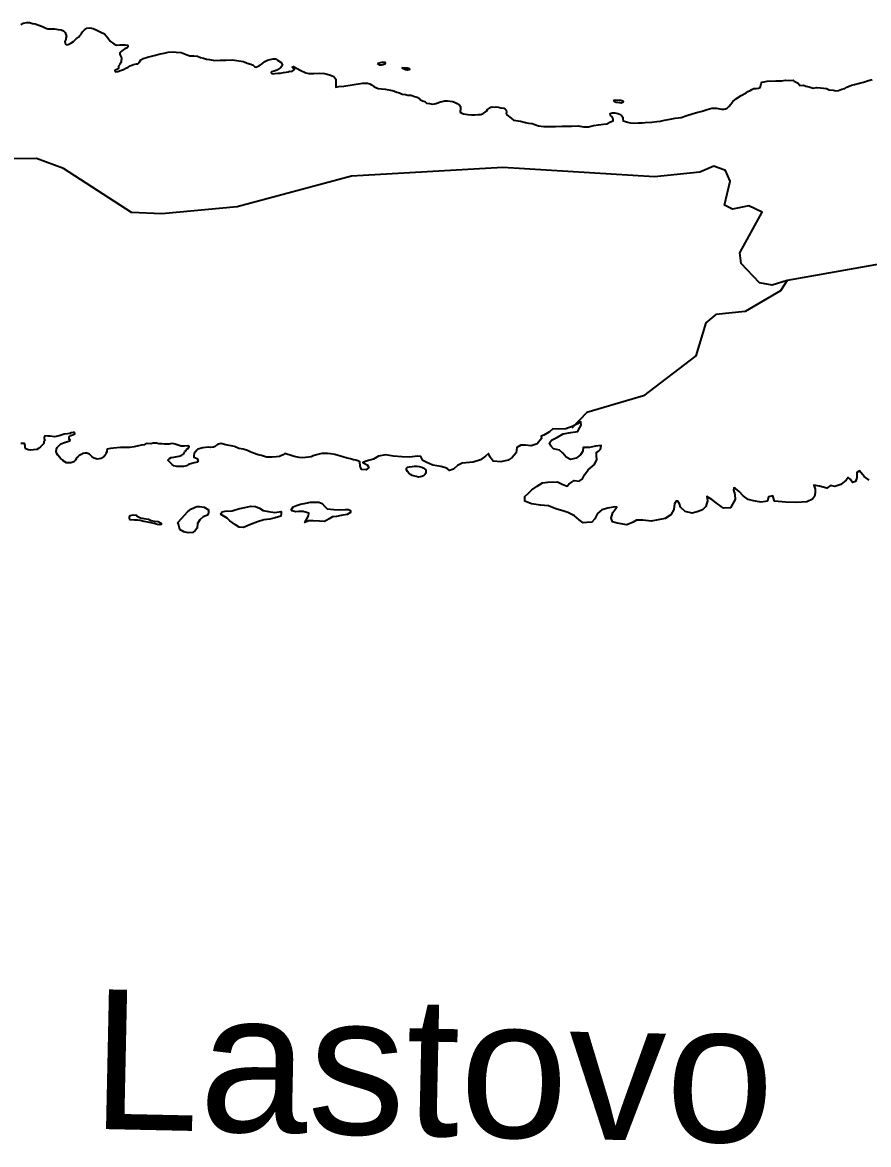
# Model space of a CAD drawing. Header units: metres. Extents: x 13.21 to 19.52, y 42.14 to 46.62.
# Drawn here: x 16.7672 to 16.9033, y 42.7942 to 42.9746 of the extents above; entities that cross this region are included whole.
import ezdxf

# ---------------------------------------------------------------- set-up
doc = ezdxf.new("R2010")
doc.units = ezdxf.units.M
doc.header["$MEASUREMENT"] = 0
for name, color, linetype in [('CESTE', 5, 'Continuous'), ('hr', 9, 'Continuous'), ('naziv_manji', 1, 'Continuous')]:
    doc.layers.add(name, color=color, linetype=linetype)
doc.styles.get("Standard").update_dxf_attribs({"font": 'arial.ttf'})

msp = doc.modelspace()

# ---------------------------------------------------------------- linework, layer by layer
at = {"layer": 'CESTE'}
for points in [[(16.89017, 42.93307), (16.88777, 42.93231), (16.88574, 42.93272), (16.88277, 42.93578), (16.88257, 42.93751), (16.88618, 42.94404), (16.88405, 42.94506), (16.8814, 42.94455), (16.88011, 42.9452), (16.88101, 42.94902), (16.88029, 42.95076), (16.87842, 42.95144), (16.87614, 42.95047), (16.86885, 42.94973), (16.84448, 42.95124), (16.82014, 42.94986), (16.80175, 42.94491), (16.7896, 42.9438), (16.78473, 42.944), (16.77381, 42.95108), (16.76945, 42.9527), (16.76458, 42.95264)], [(16.90529, 42.93573), (16.89017, 42.93307)], [(16.89017, 42.93307), (16.88914, 42.9314), (16.88342, 42.92808), (16.87872, 42.92761), (16.87712, 42.92626), (16.8755, 42.92096), (16.86711, 42.91453), (16.85799, 42.91185), (16.85555, 42.90932)]]:
    msp.add_lwpolyline(points, dxfattribs=at)
at = {"layer": 'hr'}
for points in [[(16.76694, 42.97422), (16.76733, 42.97444), (16.7679, 42.97455), (16.76832, 42.97452), (16.76881, 42.9744), (16.76925, 42.97431), (16.76967, 42.97417), (16.77044, 42.97389), (16.77093, 42.97365), (16.77125, 42.97352), (16.77174, 42.97352), (16.77236, 42.9735), (16.77295, 42.97342), (16.77342, 42.97334), (16.77378, 42.9732), (16.77407, 42.97294), (16.77428, 42.97232), (16.77415, 42.97203), (16.77416, 42.9718), (16.77408, 42.97162), (16.77403, 42.9715), (16.77406, 42.97127), (16.77409, 42.97108), (16.77425, 42.97093), (16.77453, 42.97102), (16.77496, 42.97122), (16.77539, 42.97151), (16.77589, 42.97197), (16.77621, 42.97219), (16.77643, 42.97244), (16.77662, 42.97266), (16.77687, 42.97306), (16.77718, 42.97336), (16.77755, 42.97362), (16.77803, 42.97367), (16.77859, 42.97358), (16.77914, 42.97333), (16.77981, 42.97298), (16.78037, 42.9727), (16.78091, 42.97206), (16.7813, 42.97153), (16.78191, 42.97111), (16.78233, 42.97091), (16.78283, 42.97096), (16.78335, 42.97096), (16.78371, 42.97098), (16.78411, 42.97092), (16.78422, 42.9707), (16.78404, 42.97048), (16.78366, 42.97029), (16.78334, 42.9701), (16.78306, 42.96987), (16.78286, 42.96967), (16.78285, 42.96943), (16.78298, 42.96917), (16.7831, 42.96888), (16.78305, 42.96825), (16.78295, 42.96802), (16.78283, 42.96788), (16.78282, 42.96771), (16.78265, 42.96755), (16.78264, 42.96726), (16.78257, 42.96708), (16.78226, 42.96695), (16.78206, 42.96682), (16.78223, 42.96664), (16.78252, 42.96669), (16.78294, 42.96681), (16.78343, 42.96701), (16.78381, 42.96719), (16.78418, 42.96739), (16.78453, 42.96756), (16.78504, 42.96778), (16.78551, 42.96789), (16.78576, 42.96791), (16.78597, 42.96811), (16.78623, 42.96852), (16.78662, 42.96878), (16.78729, 42.96899), (16.78861, 42.96929), (16.78933, 42.96949), (16.78999, 42.96964), (16.79061, 42.96978), (16.79143, 42.96981), (16.79194, 42.9698), (16.79274, 42.96971), (16.79354, 42.96942), (16.79409, 42.9692), (16.79474, 42.9692), (16.79533, 42.96912), (16.79582, 42.96894), (16.79633, 42.9688), (16.79682, 42.96865), (16.79729, 42.96859), (16.79815, 42.96845), (16.799, 42.9685), (16.79989, 42.9685), (16.80098, 42.96856), (16.80197, 42.96839), (16.80276, 42.96828), (16.80335, 42.96801), (16.8039, 42.96782), (16.80431, 42.96766), (16.80449, 42.96749), (16.80473, 42.96738), (16.80524, 42.96757), (16.80581, 42.96798), (16.80616, 42.96825), (16.80659, 42.96847), (16.80706, 42.96862), (16.80753, 42.96869), (16.80789, 42.9687), (16.8082, 42.96851), (16.80879, 42.96814), (16.80901, 42.9677), (16.80877, 42.96729), (16.80842, 42.96707), (16.80809, 42.96687), (16.8077, 42.96674), (16.80732, 42.96663), (16.80722, 42.96644), (16.80738, 42.9663), (16.80781, 42.96635), (16.80828, 42.96638), (16.80871, 42.96642), (16.80916, 42.96652), (16.80963, 42.96655), (16.80994, 42.96661), (16.81016, 42.9667), (16.8105, 42.96668), (16.81096, 42.967), (16.81058, 42.96735), (16.81079, 42.96747), (16.81186, 42.96688), (16.81276, 42.96644), (16.81327, 42.96635), (16.81405, 42.96634), (16.81505, 42.96638), (16.81579, 42.96634), (16.81623, 42.96624), (16.81676, 42.96609), (16.81725, 42.96588), (16.81758, 42.96544), (16.81759, 42.96417), (16.81806, 42.96423), (16.81889, 42.9643), (16.82187, 42.96477), (16.82267, 42.96479), (16.82305, 42.96471), (16.82332, 42.96452), (16.82372, 42.96427), (16.82401, 42.96408), (16.8244, 42.96392), (16.82493, 42.96388), (16.82551, 42.96385), (16.82613, 42.9637), (16.82666, 42.9636), (16.82706, 42.9635), (16.82742, 42.96335), (16.82784, 42.96322), (16.82826, 42.96305), (16.82878, 42.96296), (16.82917, 42.96286), (16.82971, 42.96284), (16.83024, 42.96265), (16.83068, 42.96254), (16.83103, 42.96231), (16.83122, 42.96213), (16.83156, 42.96194), (16.83191, 42.96182), (16.83218, 42.96158), (16.83265, 42.96152), (16.83318, 42.9614), (16.83375, 42.96152), (16.83412, 42.96167), (16.83444, 42.96177), (16.83469, 42.96186), (16.83508, 42.96194), (16.83554, 42.96195), (16.83599, 42.96192), (16.8364, 42.96185), (16.83681, 42.96171), (16.83709, 42.96154), (16.83733, 42.96135), (16.83752, 42.96119), (16.83765, 42.96102), (16.83765, 42.96077), (16.83765, 42.96054), (16.8376, 42.96031), (16.83762, 42.96011), (16.83787, 42.95996), (16.83812, 42.95988), (16.83884, 42.95976), (16.83944, 42.95971), (16.83993, 42.9597), (16.84047, 42.95973), (16.84091, 42.95978), (16.84127, 42.95991), (16.84164, 42.96013), (16.84182, 42.9603), (16.84202, 42.96055), (16.84217, 42.96069), (16.84234, 42.96085), (16.84254, 42.96095), (16.84275, 42.961), (16.84306, 42.96096), (16.84338, 42.961), (16.84378, 42.96092), (16.84415, 42.96084), (16.84464, 42.96075), (16.84484, 42.96063), (16.84502, 42.96044), (16.84507, 42.96014), (16.84499, 42.95991), (16.84512, 42.95972), (16.84531, 42.95953), (16.84556, 42.95933), (16.84581, 42.95916), (16.84616, 42.95883), (16.84729, 42.95869), (16.84809, 42.95849), (16.84858, 42.95837), (16.84919, 42.95829), (16.84963, 42.95816), (16.8502, 42.95791), (16.85103, 42.95781), (16.85291, 42.95783), (16.85396, 42.95786), (16.8547, 42.95789), (16.85549, 42.9579), (16.85656, 42.95791), (16.85745, 42.95778), (16.85822, 42.95776), (16.85902, 42.95797), (16.85983, 42.95809), (16.86064, 42.95818), (16.8612, 42.95826), (16.8618, 42.95856), (16.86222, 42.95875), (16.86222, 42.95907), (16.86205, 42.95936), (16.86178, 42.95962), (16.8617, 42.9599), (16.86206, 42.96004), (16.86249, 42.96003), (16.86294, 42.95992), (16.86324, 42.95983), (16.86354, 42.9596), (16.86375, 42.95934), (16.86377, 42.95908), (16.86383, 42.95876), (16.86421, 42.95861), (16.86452, 42.95852), (16.865, 42.95843), (16.86568, 42.95834), (16.86625, 42.95839), (16.86686, 42.95844), (16.86737, 42.95847), (16.86843, 42.95855), (16.86922, 42.95862), (16.8698, 42.95871), (16.87044, 42.95887), (16.87135, 42.95901), (16.87217, 42.95915), (16.87313, 42.9593), (16.87406, 42.95959), (16.87492, 42.95988), (16.87581, 42.96015), (16.87633, 42.96023), (16.87669, 42.96032), (16.87732, 42.96058), (16.87809, 42.96078), (16.87882, 42.96078), (16.87964, 42.96063), (16.88005, 42.96059), (16.8803, 42.96065), (16.88057, 42.96078), (16.88083, 42.96103), (16.88113, 42.96143), (16.88146, 42.96187), (16.88204, 42.96232), (16.88278, 42.96282), (16.8836, 42.96326), (16.88388, 42.96344), (16.88422, 42.96363), (16.88452, 42.96378), (16.88484, 42.96391), (16.88522, 42.96396), (16.88556, 42.96401), (16.88583, 42.96408), (16.88593, 42.96427), (16.88596, 42.96449), (16.886, 42.96476), (16.8861, 42.96493), (16.88648, 42.96503), (16.88698, 42.96509), (16.88836, 42.96517), (16.88936, 42.96517), (16.88991, 42.96529), (16.89064, 42.96523), (16.89116, 42.96526), (16.8913, 42.96512), (16.89153, 42.965), (16.89194, 42.96478), (16.89223, 42.96444), (16.8928, 42.96445), (16.89321, 42.96432), (16.89376, 42.96421), (16.89436, 42.96399), (16.89497, 42.96407), (16.89555, 42.96403), (16.89653, 42.96392), (16.89695, 42.96373), (16.89757, 42.96368), (16.898, 42.96358), (16.89846, 42.96359), (16.899, 42.96381), (16.89946, 42.96396), (16.89979, 42.96414), (16.90015, 42.9643), (16.90057, 42.96446), (16.90105, 42.9646), (16.90183, 42.96477), (16.90246, 42.96494), (16.90328, 42.96521), (16.90386, 42.9654)], [(16.90341, 42.90099), (16.90257, 42.90159), (16.90185, 42.90246), (16.90138, 42.90219), (16.90139, 42.90137), (16.90117, 42.90075), (16.9007, 42.90062), (16.90039, 42.9011), (16.90003, 42.9014), (16.89968, 42.90096), (16.89881, 42.9003), (16.89787, 42.89998), (16.89715, 42.90011), (16.89657, 42.89971), (16.89538, 42.9), (16.89449, 42.90017), (16.89468, 42.89956), (16.89469, 42.89895), (16.89458, 42.89834), (16.89429, 42.89791), (16.89336, 42.8975), (16.8917, 42.8974), (16.88998, 42.89743), (16.88815, 42.89763), (16.8879, 42.89845), (16.88719, 42.89832), (16.88702, 42.89762), (16.88602, 42.89746), (16.88477, 42.89766), (16.88394, 42.89787), (16.8831, 42.89847), (16.8825, 42.89916), (16.8819, 42.89963), (16.8816, 42.89976), (16.88155, 42.89941), (16.8818, 42.89868), (16.88181, 42.89789), (16.88141, 42.89711), (16.88107, 42.89654), (16.87994, 42.89648), (16.87899, 42.89717), (16.87809, 42.89786), (16.87725, 42.89833), (16.87738, 42.89768), (16.8771, 42.89676), (16.87658, 42.89623), (16.8757, 42.89588), (16.87493, 42.89569), (16.8738, 42.89594), (16.87302, 42.89663), (16.87289, 42.89715), (16.87259, 42.89763), (16.87235, 42.89763), (16.87206, 42.89715), (16.87196, 42.89627), (16.8715, 42.8954), (16.87057, 42.89483), (16.86833, 42.89437), (16.86696, 42.89453), (16.86596, 42.89456), (16.86543, 42.89425), (16.86443, 42.89381), (16.86283, 42.89405), (16.86212, 42.89426), (16.86187, 42.89487), (16.86215, 42.89579), (16.86279, 42.89662), (16.86249, 42.8967), (16.86137, 42.89647), (16.86037, 42.8962), (16.85967, 42.89563), (16.85927, 42.89476), (16.85875, 42.89423), (16.85798, 42.89418), (16.85739, 42.89411), (16.85673, 42.89462), (16.85601, 42.89527), (16.85493, 42.89578), (16.85428, 42.89601), (16.85297, 42.89639), (16.85178, 42.89686), (16.85053, 42.89698), (16.84905, 42.89718), (16.84798, 42.8976), (16.84802, 42.89834), (16.8486, 42.89887), (16.84913, 42.89944), (16.85, 42.90001), (16.85082, 42.90055), (16.85171, 42.90068), (16.85324, 42.9007), (16.85402, 42.90032), (16.8548, 42.90002), (16.85509, 42.90033), (16.85543, 42.90063), (16.85596, 42.9009), (16.85673, 42.90082), (16.85726, 42.90122), (16.8576, 42.90183), (16.85818, 42.90262), (16.85923, 42.9035), (16.85957, 42.90429), (16.8595, 42.90489), (16.85955, 42.9055), (16.8599, 42.90572), (16.86019, 42.90594), (16.8603, 42.90655), (16.85935, 42.90642), (16.85841, 42.90623), (16.8574, 42.90622), (16.85735, 42.90566), (16.85695, 42.90504), (16.85625, 42.90451), (16.85537, 42.90429), (16.85465, 42.90467), (16.85411, 42.90532), (16.85356, 42.90579), (16.85261, 42.90604), (16.85219, 42.90652), (16.85195, 42.90699), (16.85229, 42.90743), (16.85323, 42.90788), (16.85417, 42.90841), (16.85541, 42.90864), (16.85653, 42.90878), (16.85664, 42.90908), (16.85704, 42.90983), (16.85703, 42.91035), (16.85645, 42.91004), (16.85562, 42.9096), (16.85457, 42.90922), (16.85338, 42.9092), (16.8525, 42.90924), (16.85197, 42.90876), (16.85103, 42.90822), (16.85062, 42.90805), (16.85069, 42.90766), (16.85, 42.90682), (16.849, 42.90651), (16.84811, 42.90663), (16.84734, 42.90662), (16.84669, 42.90622), (16.84659, 42.9054), (16.84595, 42.90465), (16.84531, 42.90417), (16.84413, 42.90394), (16.84289, 42.90401), (16.8424, 42.90466), (16.84216, 42.90526), (16.84169, 42.90482), (16.84087, 42.90425), (16.8397, 42.90389), (16.83792, 42.9037), (16.83716, 42.90334), (16.83652, 42.90273), (16.83588, 42.90255), (16.83545, 42.90293), (16.8345, 42.90319), (16.8332, 42.90339), (16.83224, 42.90382), (16.83159, 42.90416), (16.83128, 42.90476), (16.83074, 42.90484), (16.82945, 42.90466), (16.8282, 42.90473), (16.8269, 42.90485), (16.82559, 42.90505), (16.82447, 42.90482), (16.82365, 42.90438), (16.82248, 42.90402), (16.82195, 42.9038), (16.82266, 42.90346), (16.82291, 42.90302), (16.8225, 42.90263), (16.82173, 42.90271), (16.82149, 42.90323), (16.82144, 42.90392), (16.82114, 42.90407), (16.82082, 42.90418), (16.82042, 42.90427), (16.81997, 42.90441), (16.81944, 42.90454), (16.81872, 42.90474), (16.81835, 42.90485), (16.81797, 42.90495), (16.81744, 42.90509), (16.81674, 42.90523), (16.81627, 42.90528), (16.81576, 42.90524), (16.81533, 42.90524), (16.81493, 42.90518), (16.81447, 42.90504), (16.81397, 42.90487), (16.81365, 42.90471), (16.81322, 42.90468), (16.81271, 42.90461), (16.81216, 42.90457), (16.81171, 42.90462), (16.81118, 42.90472), (16.81071, 42.90482), (16.81025, 42.905), (16.80989, 42.90513), (16.80939, 42.90524), (16.80914, 42.90504), (16.80888, 42.90492), (16.80854, 42.90481), (16.80803, 42.90473), (16.80737, 42.9047), (16.80645, 42.9047), (16.80562, 42.90495), (16.8051, 42.90505), (16.80435, 42.90534), (16.80384, 42.90552), (16.8034, 42.90575), (16.80271, 42.90594), (16.80202, 42.90606), (16.80129, 42.90637), (16.79993, 42.90667), (16.7991, 42.90686), (16.79856, 42.90674), (16.79842, 42.90658), (16.7982, 42.9064), (16.79791, 42.9063), (16.79748, 42.90621), (16.79709, 42.9063), (16.79619, 42.90619), (16.79539, 42.90596), (16.79525, 42.90581), (16.795, 42.90554), (16.79483, 42.90529), (16.79478, 42.90493), (16.79477, 42.90468), (16.79501, 42.90458), (16.79531, 42.90445), (16.79545, 42.90399), (16.79535, 42.90387), (16.79482, 42.90375), (16.79441, 42.90368), (16.79392, 42.90348), (16.7936, 42.90326), (16.79309, 42.90317), (16.79264, 42.9032), (16.792, 42.90316), (16.79156, 42.90331), (16.79125, 42.90348), (16.79087, 42.90387), (16.7906, 42.90417), (16.79085, 42.90448), (16.79112, 42.90462), (16.79153, 42.90468), (16.79208, 42.9048), (16.79238, 42.90485), (16.79284, 42.90502), (16.79316, 42.9052), (16.79327, 42.90543), (16.79333, 42.90566), (16.79351, 42.90576), (16.79358, 42.90595), (16.7939, 42.90614), (16.79401, 42.90638), (16.7938, 42.90649), (16.79324, 42.90646), (16.79273, 42.90647), (16.79178, 42.90679), (16.79154, 42.90684), (16.7912, 42.90685), (16.79081, 42.90679), (16.79044, 42.90676), (16.79003, 42.90678), (16.78959, 42.9068), (16.78913, 42.90684), (16.78873, 42.90691), (16.78822, 42.90693), (16.78782, 42.90684), (16.78711, 42.90686), (16.78675, 42.90667), (16.78633, 42.90659), (16.78587, 42.90648), (16.78516, 42.90636), (16.78446, 42.90622), (16.78384, 42.90624), (16.78296, 42.90622), (16.78183, 42.90612), (16.78133, 42.90606), (16.78081, 42.90596), (16.78076, 42.90576), (16.78075, 42.90555), (16.78062, 42.90527), (16.78054, 42.90506), (16.78023, 42.9047), (16.77984, 42.90444), (16.77922, 42.90435), (16.77871, 42.90453), (16.77833, 42.9048), (16.77797, 42.90516), (16.77755, 42.90531), (16.77724, 42.90534), (16.77686, 42.90524), (16.77661, 42.90513), (16.77631, 42.90497), (16.77614, 42.9048), (16.77591, 42.90457), (16.7757, 42.90417), (16.77543, 42.90394), (16.77497, 42.90377), (16.77464, 42.90375), (16.77428, 42.90379), (16.77402, 42.90391), (16.77375, 42.90407), (16.77362, 42.90425), (16.77332, 42.90445), (16.77319, 42.90463), (16.77286, 42.90501), (16.7727, 42.90529), (16.77263, 42.90557), (16.77269, 42.90596), (16.77279, 42.90625), (16.77315, 42.90663), (16.77339, 42.90684), (16.77398, 42.90701), (16.77441, 42.90717), (16.77482, 42.90728), (16.77485, 42.90745), (16.77473, 42.90753), (16.7747, 42.90777), (16.77473, 42.90795), (16.77499, 42.90815), (16.77527, 42.90829), (16.77563, 42.90842), (16.77558, 42.90865), (16.77535, 42.90862), (16.77502, 42.90859), (16.77483, 42.90849), (16.77445, 42.90843), (16.77391, 42.9084), (16.77342, 42.90819), (16.77311, 42.90808), (16.77235, 42.90796), (16.77165, 42.90803), (16.77125, 42.90806), (16.77079, 42.90808), (16.7707, 42.9079), (16.77069, 42.90765), (16.77075, 42.9075), (16.77077, 42.90733), (16.77064, 42.90714), (16.77064, 42.90689), (16.77035, 42.90663), (16.77009, 42.90636), (16.76979, 42.90606), (16.76948, 42.90591), (16.76896, 42.90586), (16.76851, 42.90579), (16.7681, 42.90585), (16.76771, 42.906), (16.76761, 42.90624), (16.76761, 42.90653), (16.76752, 42.90687), (16.76725, 42.9069), (16.76692, 42.90686)]]:
    msp.add_lwpolyline(points, dxfattribs=at)
for points in [[(16.82431, 42.96795), (16.82458, 42.96804), (16.8248, 42.96811), (16.82497, 42.96815), (16.82516, 42.96818), (16.82547, 42.96816), (16.82554, 42.96803), (16.82548, 42.96783), (16.82519, 42.96776), (16.82494, 42.9677), (16.82467, 42.96771), (16.8245, 42.96778), (16.82431, 42.96795)], [(16.82824, 42.96729), (16.82863, 42.96728), (16.82886, 42.96726), (16.82909, 42.96724), (16.82926, 42.96719), (16.82943, 42.96709), (16.82942, 42.96691), (16.82915, 42.96688), (16.82883, 42.96695), (16.82862, 42.96703), (16.82847, 42.96708), (16.82824, 42.96729)], [(16.86325, 42.96208), (16.86342, 42.96206), (16.86361, 42.96203), (16.86374, 42.96197), (16.86388, 42.96183), (16.86377, 42.96168), (16.86349, 42.9616), (16.86327, 42.96163), (16.86295, 42.96168), (16.86267, 42.96171), (16.86244, 42.96181), (16.86234, 42.96193), (16.86238, 42.96204), (16.86254, 42.96211), (16.86325, 42.96208)], [(16.83068, 42.90325), (16.83098, 42.90318), (16.83121, 42.90315), (16.83141, 42.90306), (16.83166, 42.90295), (16.83188, 42.90281), (16.83206, 42.90263), (16.8321, 42.90233), (16.83207, 42.90208), (16.83192, 42.90191), (16.83172, 42.90166), (16.83141, 42.90158), (16.83114, 42.90151), (16.83089, 42.90148), (16.83054, 42.90156), (16.82989, 42.90174), (16.8296, 42.90188), (16.82934, 42.90208), (16.82914, 42.90236), (16.82894, 42.90263), (16.82897, 42.90291), (16.82912, 42.90307), (16.82947, 42.90313), (16.8299, 42.90317), (16.83026, 42.90323), (16.83068, 42.90325)], [(16.7922, 42.8942), (16.79283, 42.89487), (16.79327, 42.89538), (16.79379, 42.89594), (16.79438, 42.89636), (16.79524, 42.89673), (16.79565, 42.89673), (16.79641, 42.89666), (16.7971, 42.89622), (16.79711, 42.89575), (16.79696, 42.89533), (16.79625, 42.89508), (16.79573, 42.89463), (16.79537, 42.89399), (16.79527, 42.89329), (16.79498, 42.8929), (16.7946, 42.89259), (16.79385, 42.8925), (16.79313, 42.89269), (16.79249, 42.89304), (16.79228, 42.8939), (16.7922, 42.8942)], [(16.79907, 42.89554), (16.79932, 42.8959), (16.79977, 42.89601), (16.80094, 42.89603), (16.80139, 42.89622), (16.80218, 42.89643), (16.80297, 42.8966), (16.8039, 42.8968), (16.80466, 42.89673), (16.8053, 42.89646), (16.80591, 42.89613), (16.80675, 42.89592), (16.8078, 42.89579), (16.80882, 42.89597), (16.80878, 42.89564), (16.80876, 42.89517), (16.80782, 42.89491), (16.80699, 42.8947), (16.80602, 42.89458), (16.80501, 42.89427), (16.80388, 42.89387), (16.80273, 42.89339), (16.80205, 42.89341), (16.80147, 42.89379), (16.80056, 42.89444), (16.8001, 42.89488), (16.79907, 42.89554)], [(16.81039, 42.89618), (16.81076, 42.89668), (16.81128, 42.89691), (16.81192, 42.89714), (16.81278, 42.89728), (16.8135, 42.89743), (16.81414, 42.89746), (16.81485, 42.89744), (16.81538, 42.89723), (16.81581, 42.89676), (16.81623, 42.89638), (16.81729, 42.89628), (16.81827, 42.89623), (16.81909, 42.89627), (16.81962, 42.89625), (16.81993, 42.89608), (16.81997, 42.89578), (16.81941, 42.89547), (16.81847, 42.89532), (16.81772, 42.89512), (16.81705, 42.89506), (16.81652, 42.89477), (16.81578, 42.89435), (16.81495, 42.8944), (16.81397, 42.89444), (16.81318, 42.89444), (16.81262, 42.89418), (16.81287, 42.89465), (16.8132, 42.89527), (16.81323, 42.89568), (16.81236, 42.89592), (16.81157, 42.89594), (16.81112, 42.89591), (16.81055, 42.89607), (16.81039, 42.89618)], [(16.78439, 42.89503), (16.78453, 42.89531), (16.78502, 42.8954), (16.78551, 42.89535), (16.78566, 42.89519), (16.7862, 42.89494), (16.78669, 42.89481), (16.78744, 42.89471), (16.7879, 42.89449), (16.78835, 42.89441), (16.789, 42.89434), (16.78949, 42.89409), (16.78949, 42.89387), (16.78931, 42.89381), (16.78886, 42.89384), (16.78836, 42.894), (16.78787, 42.89413), (16.78738, 42.89424), (16.78674, 42.89431), (16.78613, 42.8945), (16.78568, 42.89455), (16.78519, 42.89454), (16.78451, 42.89462), (16.78443, 42.89484), (16.78439, 42.89503)]]:
    msp.add_lwpolyline(points, close=True, dxfattribs=at)

# ---------------------------------------------------------------- texts
at = {"layer": 'naziv_manji', "insert": (16.77853, 42.81918), "char_height": 0.0224579, "width": 0.1497192, "attachment_point": 1, "rotation": 358.7876}
msp.add_mtext('{\\fArial CE|b0|i0|c238|p34;Lastovo}        ', dxfattribs=at)

doc.saveas('drawing.dxf')
